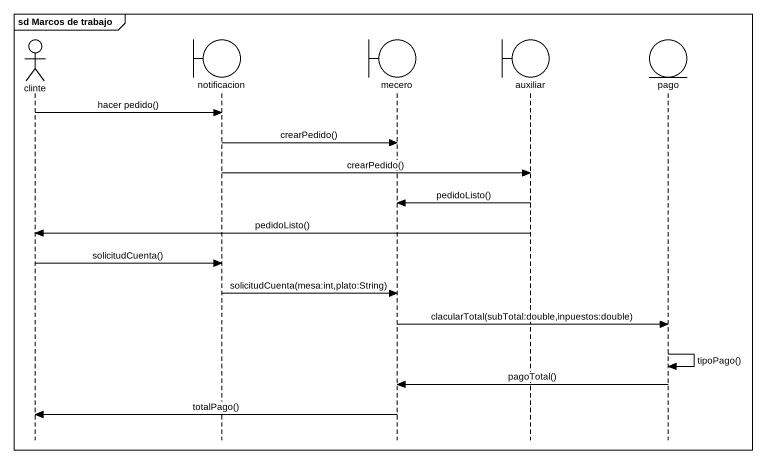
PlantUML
@startuml
mainframe sd Marcos de trabajo
hide footbox
actor clinte
boundary notificacion
boundary mecero
boundary auxiliar
entity pago

clinte -> notificacion : hacer pedido()
notificacion -> mecero : crearPedido()
notificacion -> auxiliar : crearPedido()
auxiliar -> mecero : pedidoListo()
auxiliar -> clinte : pedidoListo()
clinte -> notificacion : solicitudCuenta()
notificacion -> mecero : solicitudCuenta(mesa:int,plato:String)
mecero -> pago : clacularTotal(subTotal:double,inpuestos:double)
pago -> pago : tipoPago()
pago -> mecero : pagoTotal()
mecero -> clinte : totalPago()
@enduml
